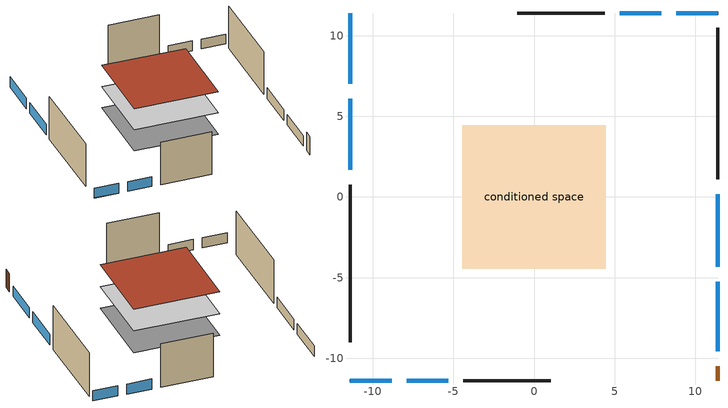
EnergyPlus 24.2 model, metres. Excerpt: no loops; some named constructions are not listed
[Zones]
conditioned space
 floor outside (Floor1 construction): -4.44,-4.44 -4.44,4.44 4.44,4.44 4.44,-4.44 z0.61
 floor adiabatic (AdiabaticFloorConstruction): -4.44,-4.44 -4.44,4.44 4.44,4.44 4.44,-4.44 z3.05
 wall outside (AdiabaticWallConstruction 1): 11.41,-11.41 11.41,-10.49 z0.61:2.64
 wall outside (AdiabaticWallConstruction): -11.41,11.41 -11.41,7.01 / -11.41,6.08 -11.41,1.68 z0.61:1.8; 11.41,11.41 8.83,11.41 / 7.9,11.41 5.32,11.41 / -11.41,-11.41 -8.83,-11.41 / -7.9,-11.41 -5.32,-11.41 z0.61:1.74; 11.41,-9.57 11.41,-5.26 z0.61:1.77; 11.41,-4.33 11.41,0.16 z0.61:1.83
 wall outside (Wall1 construction): -11.41,0.75 -11.41,-9.02 z0.61:5.49
 wall outside (Wall2 construction): 4.39,11.41 -1.03,11.41 z0.61:5.49
 wall outside (Wall3 construction): 11.41,1.09 11.41,10.48 z0.61:5.49
 wall outside (Wall4 construction): -4.39,-11.41 1.03,-11.41 z0.61:5.49
 window (WindowConstruction): -11.41,11.41 -11.41,7.01 z0.61:1.8
 window (WindowConstruction 1): -11.41,6.08 -11.41,1.68 z0.61:1.8
 window (WindowConstruction 2): 11.41,11.41 8.83,11.41 z0.61:1.74
 window (WindowConstruction 3): 7.9,11.41 5.32,11.41 z0.61:1.74
 window (WindowConstruction 4): 11.41,-9.56 11.41,-5.26 z0.61:1.77
 window (WindowConstruction 5): 11.41,-4.33 11.41,0.16 z0.61:1.83
 window (WindowConstruction 6): -11.41,-11.41 -8.83,-11.41 z0.61:1.74
 window (WindowConstruction 7): -7.9,-11.41 -5.32,-11.41 z0.61:1.74
 door (Door): 11.41,-11.41 11.41,-10.49 z0.61:2.64
 ceiling adiabatic (AdiabaticFloorConstruction): 4.44,-4.44 4.44,4.44 -4.44,4.44 -4.44,-4.44 z3.05
 roof outside (Roof1 construction): -4.44,4.44 -4.44,-4.44 4.44,-4.44 4.44,4.44 z5.49
[Schedule:Day:Interval]
cooling season schedule day; cooling season schedule day 2; cooling season schedule default day; natural vent schedule default day: No, 24:00, 0
cooling season schedule day 1; natural vent schedule day: No, 24:00, 1
[Schedule:Week:Daily]
cooling season schedule Week Rule - Jan1-May26: cooling season schedule day, cooling season schedule day, cooling season schedule day, cooling season schedule day, cooling season schedule day, cooling season schedule day, cooling season schedule day, cooling season schedule default day, cooling season schedule default day, cooling season schedule default day, cooling season schedule default day, cooling season schedule default day
cooling season schedule Week Rule - May27-Jun2: cooling season schedule day, cooling season schedule day, cooling season schedule day, cooling season schedule day, cooling season schedule day, cooling season schedule day 1, cooling season schedule day 1, cooling season schedule default day, cooling season schedule default day, cooling season schedule default day, cooling season schedule default day, cooling season schedule default day
cooling season schedule Week Rule - Jun3-Sep29: cooling season schedule day 1, cooling season schedule day 1, cooling season schedule day 1, cooling season schedule day 1, cooling season schedule day 1, cooling season schedule day 1, cooling season schedule day 1, cooling season schedule default day, cooling season schedule default day, cooling season schedule default day, cooling season schedule default day, cooling season schedule default day
cooling season schedule Week Rule - Sep30-Oct6: cooling season schedule day 1, cooling season schedule day 2, cooling season schedule day 2, cooling season schedule day 2, cooling season schedule day 2, cooling season schedule day 2, cooling season schedule day 2, cooling season schedule default day, cooling season schedule default day, cooling season schedule default day, cooling season schedule default day, cooling season schedule default day
cooling season schedule Week Rule - Oct7-Dec31: cooling season schedule day 2, cooling season schedule day 2, cooling season schedule day 2, cooling season schedule day 2, cooling season schedule day 2, cooling season schedule day 2, cooling season schedule day 2, cooling season schedule default day, cooling season schedule default day, cooling season schedule default day, cooling season schedule default day, cooling season schedule default day
natural vent schedule Week Rule - Jan1-Jan6: natural vent schedule day, natural vent schedule day, natural vent schedule default day, natural vent schedule day, natural vent schedule default day, natural vent schedule day, natural vent schedule default day, natural vent schedule default day, natural vent schedule default day, natural vent schedule default day, natural vent schedule default day, natural vent schedule default day
natural vent schedule Week Rule - Jan7-Dec31: natural vent schedule default day, natural vent schedule day, natural vent schedule default day, natural vent schedule day, natural vent schedule default day, natural vent schedule day, natural vent schedule default day, natural vent schedule default day, natural vent schedule default day, natural vent schedule default day, natural vent schedule default day, natural vent schedule default day
[Schedule:Year]
cooling season schedule: cooling season schedule Week Rule - Jan1-May26, 1, 1, 5, 26, cooling season schedule Week Rule - May27-Jun2, 5, 27, 6, 2, cooling season schedule Week Rule - Jun3-Sep29, 6, 3, 9, 29, cooling season schedule Week Rule - Sep30-Oct6, 9, 30, 10, 6, cooling season schedule Week Rule - Oct7-Dec31, 10, 7, 12, 31
natural vent schedule: natural vent schedule Week Rule - Jan1-Jan6, 1, 1, 1, 6, natural vent schedule Week Rule - Jan7-Dec31, 1, 7, 12, 31
